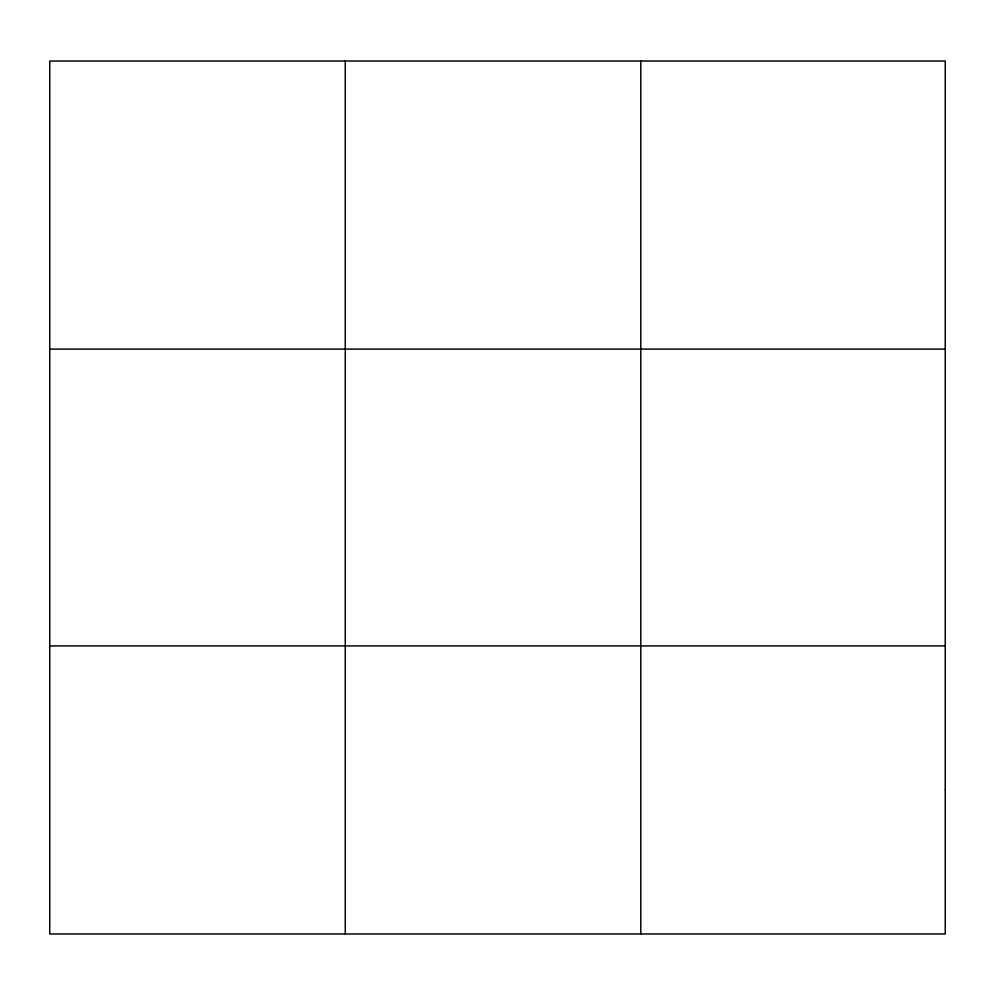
<?xml version="1.0" encoding="UTF-8"?>
<svg xmlns="http://www.w3.org/2000/svg" width="995" height="995" viewBox="0 0 995 995"><rect width="100%" height="100%" fill="white"/><g stroke="black" fill="none" stroke-linecap="round" stroke-linejoin="round"><path stroke-width="1.49" d="M345.265 933.969L345.265 61.031M640.78 933.969L640.78 61.031M49.75 349.096L945.25 349.096M49.75 645.904L945.25 645.904M945.25 789.93L945.25 933.969L49.75 933.969L49.75 61.031L945.25 61.031L945.25 789.93"/></g></svg>
